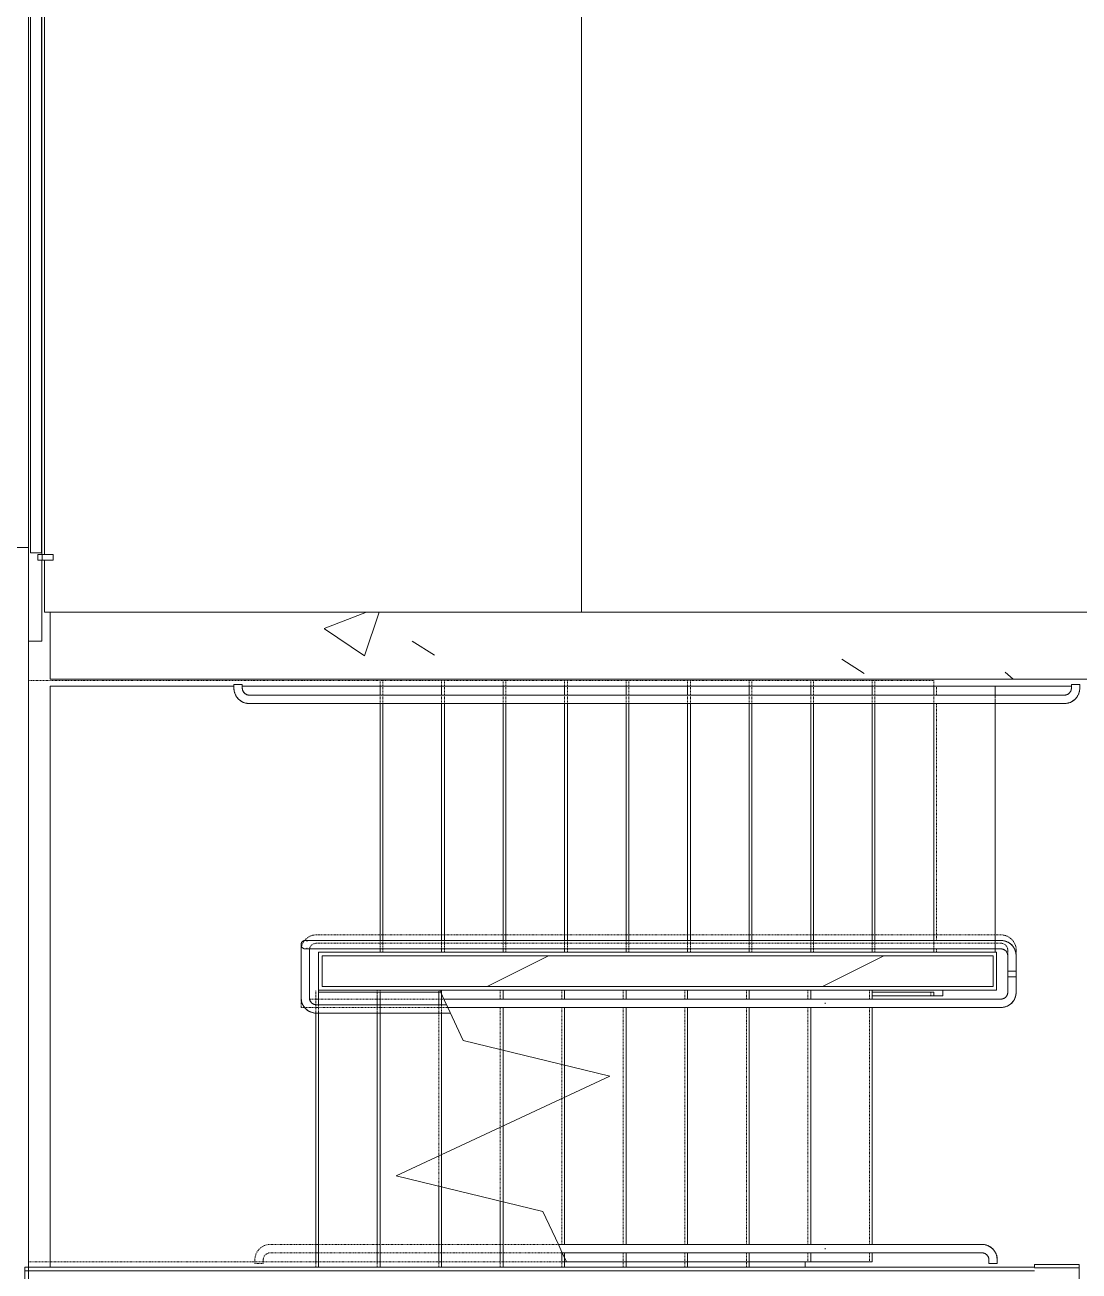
# Model space of a CAD drawing. Header units: inches. Extents: x -1551 to 2054, y 9767 to 12269.
# Drawn here: x 141 to 329.5, y 11438.4 to 11661.2 of the extents above; entities that cross this region are included whole.
import ezdxf

# ---------------------------------------------------------------- set-up
doc = ezdxf.new("R2010")
doc.units = ezdxf.units.IN
doc.header["$MEASUREMENT"] = 0
doc.linetypes.add('Overhead 1_16_', pattern=[0.101562, 0.0625, -0.039062])
for name, color, linetype, lineweight in [('0-1', 7, 'Continuous', 5), ('0-2', 7, 'Continuous', 9), ('A-DOOR-1', 7, 'Continuous', 9), ('A-FLOR-1', 7, 'Continuous', 9), ('A-FLOR-HRAL-1', 7, 'Continuous', 9), ('A-FLOR-HRAL-2', 7, 'Overhead 1_16_', 9), ('A-WALL-1', 7, 'Continuous', 9), ('A-WALL-PATT-1', 8, 'Continuous', 9), ('A-WALL-PATT-2', 253, 'Continuous', 9), ('I-WALL-2', 7, 'Continuous', 9), ('S-FNDN-1', 7, 'Continuous', 9), ('S-STRS-1', 7, 'Continuous', 9), ('S-STRS-3', 7, 'Overhead 1_16_', 9), ('S-STRS-MBND-1', 7, 'Overhead 1_16_', 9), ('S-STRS-MBND-2', 7, 'Continuous', 9)]:
    doc.layers.add(name, color=color, linetype=linetype, lineweight=lineweight)

# ---------------------------------------------------------------- blocks, each defined once
blk = doc.blocks.new('GLASS GARAGE DOOR - RAMP GARAGE DOOR-2787280-KEY PLAN - 1ST FLOOR')
at = {"layer": 'A-DOOR-1'}
for p, q in [((-32.28, -8.95), (-32.28, -8.22)), ((-32.28, -8.22), (-31.28, -8.22)), ((-31.28, -8.22), (-31.28, -8.95)), ((-31, -6.87), (163, -6.87)), ((-31, -6.87), (-31, -8.87)), ((163, -8.87), (-31, -8.87)), ((163, -6.87), (163, -8.87)), ((163.28, -8.95), (163.28, -8.22)), ((163.28, -8.22), (164.28, -8.22)), ((164.28, -8.22), (164.28, -8.95)), ((-31.28, -8.95), (-32.28, -8.95)), ((-32.28, -8.95), (-32.28, -10.95)), ((-32.28, -10.95), (-31.28, -10.95)), ((-31.28, -10.95), (-31.28, -8.95)), ((164.28, -8.95), (163.28, -8.95)), ((163.28, -8.95), (163.28, -10.95)), ((163.28, -10.95), (164.28, -10.95)), ((164.28, -10.95), (164.28, -8.95))]:
    blk.add_line(p, q, dxfattribs=at)
blk = doc.blocks.new('CTR - 1st Phase - Shell_rvt-1-KEY PLAN - 1ST FLOOR')
at = {"layer": 'A-FLOR-1'}
blk.add_line((-3823.2, 11567.79), (-3823.2, 11759.79), dxfattribs=at)
at = {"layer": 'A-WALL-1'}
for p, q in [((-3823.2, 11567.79), (-3832.07, 11567.79)), ((-3823.2, 11553.21), (-3823.2, 11567.79)), ((-3823.2, 11428.76), (-3823.2, 11553.21))]:
    blk.add_line(p, q, dxfattribs=at)
at = {"layer": '0-2', "rotation": 89.99999999999885}
blk.add_blockref('GLASS GARAGE DOOR - RAMP GARAGE DOOR-2787280-KEY PLAN - 1ST FLOOR', (-3829.72, 11597.79), dxfattribs=at)
blk = doc.blocks.new('Top Rail Type - Top Rail_Internal_-2687274-KEY PLAN - 1ST FLOOR')
at = {"layer": 'A-FLOR-HRAL-1'}
for p, q in [((-3662.2, 11443.13), (-3682.16, 11443.13)), ((-3682.16, 11441.63), (-3662.2, 11441.63)), ((-3680.74, 11442.3), (-3680.74, 11442.46)), ((-3652.7, 11443.13), (-3660.76, 11443.13)), ((-3660.76, 11441.63), (-3652.7, 11441.63)), ((-3651.45, 11440.38), (-3651.45, 11439.75)), ((-3650.7, 11439.75), (-3650.89, 11439.75)), ((-3649.95, 11439.75), (-3649.95, 11440.38))]:
    blk.add_line(p, q, dxfattribs=at)
at = {"layer": 'A-FLOR-HRAL-1', "flags": 128}
for points in [[(-3662.2, 11443.13), (-3662.11, 11443.13), (-3662.01, 11443.13), (-3661.91, 11443.13), (-3661.81, 11443.13), (-3661.71, 11443.13), (-3661.6, 11443.13), (-3661.5, 11443.13), (-3661.39, 11443.13), (-3661.28, 11443.13), (-3661.18, 11443.13), (-3661.07, 11443.13), (-3660.96, 11443.13), (-3660.85, 11443.13), (-3660.76, 11443.13)], [(-3660.76, 11441.63), (-3660.87, 11441.63), (-3660.98, 11441.63), (-3661.08, 11441.63), (-3661.19, 11441.63), (-3661.3, 11441.63), (-3661.41, 11441.63), (-3661.52, 11441.63), (-3661.62, 11441.63), (-3661.72, 11441.63), (-3661.83, 11441.63), (-3661.93, 11441.63), (-3662.03, 11441.63), (-3662.12, 11441.63), (-3662.2, 11441.63)], [(-3649.95, 11440.38), (-3649.95, 11440.49), (-3649.96, 11440.6), (-3649.97, 11440.71), (-3649.98, 11440.82), (-3650, 11440.92), (-3650.03, 11441.03), (-3650.06, 11441.14), (-3650.09, 11441.24), (-3650.13, 11441.35), (-3650.17, 11441.45), (-3650.21, 11441.55), (-3650.26, 11441.65), (-3650.31, 11441.74), (-3650.37, 11441.84), (-3650.43, 11441.93), (-3650.49, 11442.02), (-3650.56, 11442.11), (-3650.63, 11442.19), (-3650.71, 11442.27), (-3650.78, 11442.35), (-3650.86, 11442.42), (-3650.95, 11442.5), (-3651.03, 11442.56), (-3651.12, 11442.63), (-3651.21, 11442.69), (-3651.31, 11442.75), (-3651.4, 11442.8), (-3651.5, 11442.85), (-3651.6, 11442.9), (-3651.7, 11442.94), (-3651.81, 11442.98), (-3651.91, 11443.01), (-3652.02, 11443.04), (-3652.12, 11443.07), (-3652.23, 11443.09), (-3652.34, 11443.1), (-3652.45, 11443.12), (-3652.56, 11443.12), (-3652.67, 11443.13), (-3652.7, 11443.13)], [(-3652.7, 11441.63), (-3652.65, 11441.63), (-3652.6, 11441.62), (-3652.55, 11441.62), (-3652.5, 11441.61), (-3652.45, 11441.6), (-3652.4, 11441.59), (-3652.35, 11441.58), (-3652.31, 11441.56), (-3652.26, 11441.55), (-3652.21, 11441.53), (-3652.17, 11441.51), (-3652.12, 11441.49), (-3652.08, 11441.46), (-3652.03, 11441.44), (-3651.99, 11441.41), (-3651.95, 11441.38), (-3651.91, 11441.35), (-3651.87, 11441.32), (-3651.84, 11441.28), (-3651.8, 11441.25), (-3651.77, 11441.21), (-3651.74, 11441.17), (-3651.7, 11441.13), (-3651.67, 11441.09), (-3651.65, 11441.05), (-3651.62, 11441.01), (-3651.6, 11440.97), (-3651.57, 11440.92), (-3651.55, 11440.88), (-3651.53, 11440.83), (-3651.52, 11440.78), (-3651.5, 11440.74), (-3651.49, 11440.69), (-3651.48, 11440.64), (-3651.47, 11440.59), (-3651.46, 11440.54), (-3651.45, 11440.49), (-3651.45, 11440.44), (-3651.45, 11440.39), (-3651.45, 11440.38)]]:
    blk.add_lwpolyline(points, dxfattribs=at)
blk = doc.blocks.new('Top Rail Type - Top Rail_Internal_-V23-KEY PLAN - 1ST FLOOR')
at = {"layer": 'A-FLOR-HRAL-1'}
for p, q in [((-3728.44, 11443.13), (-3727.74, 11441.63)), ((-3661.81, 11443.13), (-3728.44, 11443.13)), ((-3661.81, 11441.63), (-3727.74, 11441.63)), ((-3660.76, 11443.13), (-3661.81, 11443.13)), ((-3660.76, 11441.63), (-3661.81, 11441.63)), ((-3652.7, 11443.13), (-3660.76, 11443.13)), ((-3652.7, 11441.63), (-3660.76, 11441.63)), ((-3651.45, 11439.75), (-3651.45, 11440.38)), ((-3651.45, 11439.75), (-3649.95, 11439.75)), ((-3649.95, 11439.75), (-3649.95, 11440.38))]:
    blk.add_line(p, q, dxfattribs=at)
for radius in [2.75, 1.25]:
    blk.add_arc((-3652.7, 11440.38), radius, 0, 90, dxfattribs=at)
at = {"layer": 'A-FLOR-HRAL-2'}
for p, q in [((-3771.89, 11443.13), (-3779.95, 11443.13)), ((-3771.89, 11441.63), (-3779.95, 11441.63)), ((-3770.84, 11443.13), (-3771.89, 11443.13)), ((-3770.84, 11441.63), (-3771.89, 11441.63)), ((-3728.44, 11443.13), (-3770.84, 11443.13)), ((-3727.74, 11441.63), (-3770.84, 11441.63)), ((-3782.7, 11440.38), (-3782.7, 11439.75)), ((-3781.2, 11439.75), (-3782.7, 11439.75)), ((-3781.2, 11440.38), (-3781.2, 11439.75))]:
    blk.add_line(p, q, dxfattribs=at)
for radius in [2.75, 1.25]:
    blk.add_arc((-3779.95, 11440.38), radius, 90, 180, dxfattribs=at)
blk = doc.blocks.new('Top Rail Type - Top Rail_Internal_-2687276-KEY PLAN - 1ST FLOOR')
at = {"layer": 'A-FLOR-HRAL-1'}
for p, q in [((-3648.07, 11492), (-3648.07, 11488.25)), ((-3647.52, 11492), (-3647.32, 11492)), ((-3646.57, 11488.25), (-3646.57, 11492)), ((-3662.2, 11487), (-3682.16, 11487)), ((-3680.74, 11486.17), (-3680.74, 11486.33)), ((-3649.32, 11487), (-3660.76, 11487)), ((-3682.16, 11485.5), (-3662.2, 11485.5)), ((-3660.76, 11485.5), (-3649.32, 11485.5))]:
    blk.add_line(p, q, dxfattribs=at)
at = {"layer": 'A-FLOR-HRAL-1', "flags": 128}
for points in [[(-3649.32, 11485.5), (-3649.21, 11485.5), (-3649.1, 11485.51), (-3648.99, 11485.52), (-3648.89, 11485.54), (-3648.78, 11485.56), (-3648.67, 11485.58), (-3648.56, 11485.61), (-3648.46, 11485.64), (-3648.35, 11485.68), (-3648.25, 11485.72), (-3648.15, 11485.76), (-3648.05, 11485.81), (-3647.96, 11485.87), (-3647.86, 11485.92), (-3647.77, 11485.98), (-3647.68, 11486.05), (-3647.59, 11486.11), (-3647.51, 11486.18), (-3647.43, 11486.26), (-3647.35, 11486.34), (-3647.28, 11486.42), (-3647.2, 11486.5), (-3647.14, 11486.59), (-3647.07, 11486.67), (-3647.01, 11486.77), (-3646.95, 11486.86), (-3646.9, 11486.96), (-3646.85, 11487.05), (-3646.8, 11487.15), (-3646.76, 11487.26), (-3646.72, 11487.36), (-3646.69, 11487.46), (-3646.66, 11487.57), (-3646.63, 11487.68), (-3646.61, 11487.78), (-3646.6, 11487.89), (-3646.59, 11488), (-3646.58, 11488.11), (-3646.57, 11488.22), (-3646.57, 11488.25)], [(-3648.07, 11488.25), (-3648.07, 11488.2), (-3648.08, 11488.15), (-3648.08, 11488.1), (-3648.09, 11488.05), (-3648.1, 11488), (-3648.11, 11487.95), (-3648.12, 11487.91), (-3648.14, 11487.86), (-3648.15, 11487.81), (-3648.17, 11487.77), (-3648.19, 11487.72), (-3648.21, 11487.67), (-3648.24, 11487.63), (-3648.26, 11487.59), (-3648.29, 11487.55), (-3648.32, 11487.51), (-3648.35, 11487.47), (-3648.38, 11487.43), (-3648.42, 11487.39), (-3648.45, 11487.36), (-3648.49, 11487.32), (-3648.53, 11487.29), (-3648.57, 11487.26), (-3648.61, 11487.23), (-3648.65, 11487.2), (-3648.69, 11487.17), (-3648.73, 11487.15), (-3648.78, 11487.13), (-3648.82, 11487.11), (-3648.87, 11487.09), (-3648.92, 11487.07), (-3648.97, 11487.05), (-3649.01, 11487.04), (-3649.06, 11487.03), (-3649.11, 11487.02), (-3649.16, 11487.01), (-3649.21, 11487.01), (-3649.26, 11487), (-3649.31, 11487), (-3649.32, 11487)], [(-3662.2, 11487), (-3662.11, 11487), (-3662.01, 11487), (-3661.91, 11487), (-3661.81, 11487), (-3661.71, 11487), (-3661.6, 11487), (-3661.5, 11487), (-3661.39, 11487), (-3661.28, 11487), (-3661.18, 11487), (-3661.07, 11487), (-3660.96, 11487), (-3660.85, 11487), (-3660.76, 11487)], [(-3660.76, 11485.5), (-3660.87, 11485.5), (-3660.98, 11485.5), (-3661.08, 11485.5), (-3661.19, 11485.5), (-3661.3, 11485.5), (-3661.41, 11485.5), (-3661.52, 11485.5), (-3661.62, 11485.5), (-3661.72, 11485.5), (-3661.83, 11485.5), (-3661.93, 11485.5), (-3662.03, 11485.5), (-3662.12, 11485.5), (-3662.2, 11485.5)]]:
    blk.add_lwpolyline(points, dxfattribs=at)
blk = doc.blocks.new('Top Rail Type - Top Rail_Internal_-V24-KEY PLAN - 1ST FLOOR')
at = {"layer": 'A-FLOR-HRAL-1'}
for p, q in [((-3646.57, 11492), (-3648.07, 11492)), ((-3648.07, 11492), (-3648.07, 11488.25)), ((-3646.57, 11492), (-3646.57, 11488.25)), ((-3748.9, 11487), (-3748.2, 11485.5)), ((-3661.81, 11487), (-3748.9, 11487)), ((-3660.76, 11487), (-3661.81, 11487)), ((-3649.32, 11487), (-3660.76, 11487)), ((-3661.81, 11485.5), (-3748.2, 11485.5)), ((-3660.76, 11485.5), (-3661.81, 11485.5)), ((-3649.32, 11485.5), (-3660.76, 11485.5))]:
    blk.add_line(p, q, dxfattribs=at)
for radius in [1.25, 2.75]:
    blk.add_arc((-3649.32, 11488.25), radius, 270, 0, dxfattribs=at)
at = {"layer": 'A-FLOR-HRAL-2'}
for p, q in [((-3771.7, 11498.5), (-3771.32, 11498.5)), ((-3771.7, 11497), (-3771.32, 11497)), ((-3771.32, 11498.5), (-3661.81, 11498.5)), ((-3771.32, 11497), (-3661.81, 11497)), ((-3661.81, 11498.5), (-3660.76, 11498.5)), ((-3661.81, 11497), (-3660.76, 11497)), ((-3660.76, 11498.5), (-3649.32, 11498.5)), ((-3660.76, 11497), (-3649.32, 11497)), ((-3774.45, 11485.5), (-3774.45, 11495.75)), ((-3772.95, 11487), (-3772.95, 11495.75)), ((-3648.07, 11495.75), (-3648.07, 11492)), ((-3646.57, 11495.75), (-3646.57, 11492)), ((-3646.57, 11492), (-3648.07, 11492)), ((-3771.89, 11487), (-3772.95, 11487)), ((-3770.84, 11487), (-3771.89, 11487)), ((-3748.9, 11487), (-3770.84, 11487)), ((-3771.89, 11485.5), (-3774.45, 11485.5)), ((-3770.84, 11485.5), (-3771.89, 11485.5)), ((-3748.2, 11485.5), (-3770.84, 11485.5))]:
    blk.add_line(p, q, dxfattribs=at)
for centre, radius, start, end in [((-3771.7, 11495.75), 2.75, 90, 180), ((-3771.7, 11495.75), 1.25, 90, 180), ((-3649.32, 11495.75), 2.75, 0, 90), ((-3649.32, 11495.75), 1.25, 0, 90)]:
    blk.add_arc(centre, radius, start, end, dxfattribs=at)
blk = doc.blocks.new('Top Rail Type - Top Rail_Internal_-2659697-KEY PLAN - 1ST FLOOR')
at = {"layer": 'A-FLOR-HRAL-1'}
for p, q in [((-3650.41, 11497.49), (-3773.11, 11497.49)), ((-3649.32, 11497.49), (-3649.75, 11497.49)), ((-3773.11, 11495.99), (-3650.41, 11495.99)), ((-3649.75, 11495.99), (-3649.32, 11495.99)), ((-3648.07, 11494.74), (-3648.07, 11490.99)), ((-3646.57, 11490.99), (-3646.57, 11494.74)), ((-3774.45, 11493.99), (-3774.45, 11487.24)), ((-3772.95, 11487.24), (-3772.95, 11493.99)), ((-3647.32, 11490.99), (-3647.52, 11490.99)), ((-3760.9, 11485.99), (-3771.7, 11485.99)), ((-3748.43, 11485.99), (-3760.23, 11485.99)), ((-3771.7, 11484.49), (-3760.9, 11484.49)), ((-3760.23, 11484.49), (-3747.73, 11484.49))]:
    blk.add_line(p, q, dxfattribs=at)
at = {"layer": 'A-FLOR-HRAL-1', "flags": 128}
for points in [[(-3774.45, 11496.74), (-3774.45, 11496.77), (-3774.45, 11496.8), (-3774.44, 11496.83), (-3774.44, 11496.86), (-3774.43, 11496.89), (-3774.43, 11496.92), (-3774.42, 11496.95), (-3774.41, 11496.98), (-3774.4, 11497), (-3774.39, 11497.03), (-3774.38, 11497.06), (-3774.36, 11497.09), (-3774.35, 11497.11), (-3774.33, 11497.14), (-3774.32, 11497.16), (-3774.3, 11497.19), (-3774.28, 11497.21), (-3774.26, 11497.23), (-3774.24, 11497.26), (-3774.22, 11497.28), (-3774.2, 11497.3), (-3774.18, 11497.32), (-3774.15, 11497.34), (-3774.13, 11497.35), (-3774.1, 11497.37), (-3774.08, 11497.39), (-3774.05, 11497.4), (-3774.03, 11497.41), (-3774, 11497.43), (-3773.97, 11497.44), (-3773.94, 11497.45), (-3773.91, 11497.46), (-3773.88, 11497.47), (-3773.86, 11497.47), (-3773.83, 11497.48), (-3773.8, 11497.48), (-3773.77, 11497.49), (-3773.74, 11497.49), (-3773.71, 11497.49), (-3773.68, 11497.49), (-3773.65, 11497.49), (-3773.62, 11497.48), (-3773.59, 11497.48), (-3773.56, 11497.48), (-3773.53, 11497.47), (-3773.5, 11497.46), (-3773.47, 11497.45), (-3773.44, 11497.44), (-3773.41, 11497.43), (-3773.39, 11497.42), (-3773.36, 11497.41), (-3773.33, 11497.39)], [(-3773.11, 11497.49), (-3773.16, 11497.49), (-3773.2, 11497.49), (-3773.24, 11497.49), (-3773.27, 11497.49), (-3773.31, 11497.49), (-3773.35, 11497.49), (-3773.38, 11497.49), (-3773.41, 11497.49), (-3773.44, 11497.49), (-3773.47, 11497.49), (-3773.5, 11497.49), (-3773.53, 11497.49), (-3773.55, 11497.49), (-3773.57, 11497.49), (-3773.6, 11497.49), (-3773.61, 11497.49), (-3773.63, 11497.49), (-3773.65, 11497.49), (-3773.66, 11497.49), (-3773.67, 11497.49), (-3773.68, 11497.49), (-3773.69, 11497.49), (-3773.69, 11497.49), (-3773.7, 11497.49), (-3773.7, 11497.49)], [(-3649.75, 11497.49), (-3649.8, 11497.49), (-3649.85, 11497.49), (-3649.9, 11497.49), (-3649.95, 11497.49), (-3650, 11497.49), (-3650.04, 11497.49), (-3650.09, 11497.49), (-3650.14, 11497.49), (-3650.19, 11497.49), (-3650.23, 11497.49), (-3650.28, 11497.49), (-3650.32, 11497.49), (-3650.37, 11497.49), (-3650.41, 11497.49), (-3650.41, 11497.49)], [(-3646.57, 11494.74), (-3646.58, 11494.85), (-3646.58, 11494.96), (-3646.59, 11495.07), (-3646.61, 11495.18), (-3646.63, 11495.29), (-3646.65, 11495.39), (-3646.68, 11495.5), (-3646.71, 11495.6), (-3646.75, 11495.71), (-3646.79, 11495.81), (-3646.84, 11495.91), (-3646.88, 11496.01), (-3646.94, 11496.11), (-3646.99, 11496.2), (-3647.05, 11496.29), (-3647.12, 11496.38), (-3647.19, 11496.47), (-3647.26, 11496.55), (-3647.33, 11496.63), (-3647.41, 11496.71), (-3647.49, 11496.79), (-3647.57, 11496.86), (-3647.66, 11496.93), (-3647.75, 11496.99), (-3647.84, 11497.05), (-3647.93, 11497.11), (-3648.03, 11497.16), (-3648.13, 11497.21), (-3648.23, 11497.26), (-3648.33, 11497.3), (-3648.43, 11497.34), (-3648.54, 11497.37), (-3648.64, 11497.4), (-3648.75, 11497.43), (-3648.86, 11497.45), (-3648.97, 11497.47), (-3649.07, 11497.48), (-3649.18, 11497.49), (-3649.29, 11497.49), (-3649.32, 11497.49)], [(-3774.45, 11493.99), (-3774.45, 11494.1), (-3774.45, 11494.21), (-3774.45, 11494.32), (-3774.45, 11494.43), (-3774.45, 11494.54), (-3774.45, 11494.64), (-3774.45, 11494.75), (-3774.45, 11494.85), (-3774.45, 11494.96), (-3774.45, 11495.06), (-3774.45, 11495.16), (-3774.45, 11495.26), (-3774.45, 11495.36), (-3774.45, 11495.45), (-3774.45, 11495.54), (-3774.45, 11495.63), (-3774.45, 11495.72), (-3774.45, 11495.8), (-3774.45, 11495.88), (-3774.45, 11495.96), (-3774.45, 11496.04), (-3774.45, 11496.11), (-3774.45, 11496.18), (-3774.45, 11496.24), (-3774.45, 11496.3), (-3774.45, 11496.36), (-3774.45, 11496.41), (-3774.45, 11496.46), (-3774.45, 11496.51), (-3774.45, 11496.55), (-3774.45, 11496.59), (-3774.45, 11496.62), (-3774.45, 11496.65), (-3774.45, 11496.68), (-3774.45, 11496.7), (-3774.45, 11496.72), (-3774.45, 11496.73), (-3774.45, 11496.74), (-3774.45, 11496.74)], [(-3773.7, 11495.99), (-3773.7, 11495.99), (-3773.69, 11495.99), (-3773.69, 11495.99), (-3773.68, 11495.99), (-3773.67, 11495.99), (-3773.66, 11495.99), (-3773.65, 11495.99), (-3773.64, 11495.99), (-3773.62, 11495.99), (-3773.6, 11495.99), (-3773.58, 11495.99), (-3773.56, 11495.99), (-3773.53, 11495.99), (-3773.51, 11495.99), (-3773.48, 11495.99), (-3773.45, 11495.99), (-3773.42, 11495.99), (-3773.39, 11495.99), (-3773.35, 11495.99), (-3773.32, 11495.99), (-3773.28, 11495.99), (-3773.25, 11495.99), (-3773.21, 11495.99), (-3773.17, 11495.99), (-3773.12, 11495.99), (-3773.11, 11495.99)], [(-3772.95, 11495.98), (-3772.95, 11495.91), (-3772.95, 11495.82), (-3772.95, 11495.74), (-3772.95, 11495.66), (-3772.95, 11495.57), (-3772.95, 11495.48), (-3772.95, 11495.38), (-3772.95, 11495.29), (-3772.95, 11495.19), (-3772.95, 11495.09), (-3772.95, 11494.99), (-3772.95, 11494.88), (-3772.95, 11494.78), (-3772.95, 11494.67), (-3772.95, 11494.56), (-3772.95, 11494.46), (-3772.95, 11494.35), (-3772.95, 11494.24), (-3772.95, 11494.13), (-3772.95, 11494.02), (-3772.95, 11493.99)], [(-3650.41, 11495.99), (-3650.37, 11495.99), (-3650.33, 11495.99), (-3650.28, 11495.99), (-3650.24, 11495.99), (-3650.19, 11495.99), (-3650.14, 11495.99), (-3650.09, 11495.99), (-3650.05, 11495.99), (-3650, 11495.99), (-3649.95, 11495.99), (-3649.9, 11495.99), (-3649.85, 11495.99), (-3649.8, 11495.99), (-3649.75, 11495.99), (-3649.75, 11495.99)], [(-3649.32, 11495.99), (-3649.27, 11495.99), (-3649.22, 11495.99), (-3649.17, 11495.98), (-3649.12, 11495.97), (-3649.08, 11495.96), (-3649.03, 11495.95), (-3648.98, 11495.94), (-3648.93, 11495.93), (-3648.88, 11495.91), (-3648.84, 11495.89), (-3648.79, 11495.87), (-3648.75, 11495.85), (-3648.7, 11495.82), (-3648.66, 11495.8), (-3648.62, 11495.77), (-3648.58, 11495.74), (-3648.54, 11495.71), (-3648.5, 11495.68), (-3648.46, 11495.65), (-3648.43, 11495.61), (-3648.39, 11495.57), (-3648.36, 11495.54), (-3648.33, 11495.5), (-3648.3, 11495.46), (-3648.27, 11495.41), (-3648.25, 11495.37), (-3648.22, 11495.33), (-3648.2, 11495.28), (-3648.18, 11495.24), (-3648.16, 11495.19), (-3648.14, 11495.15), (-3648.13, 11495.1), (-3648.11, 11495.05), (-3648.1, 11495), (-3648.09, 11494.95), (-3648.08, 11494.9), (-3648.08, 11494.85), (-3648.08, 11494.8), (-3648.07, 11494.75), (-3648.07, 11494.74)], [(-3774.45, 11487.24), (-3774.45, 11487.13), (-3774.44, 11487.02), (-3774.43, 11486.91), (-3774.41, 11486.8), (-3774.39, 11486.69), (-3774.37, 11486.59), (-3774.34, 11486.48), (-3774.31, 11486.37), (-3774.27, 11486.27), (-3774.23, 11486.17), (-3774.19, 11486.07), (-3774.14, 11485.97), (-3774.09, 11485.87), (-3774.03, 11485.78), (-3773.97, 11485.69), (-3773.9, 11485.6), (-3773.84, 11485.51), (-3773.77, 11485.43), (-3773.69, 11485.34), (-3773.61, 11485.27), (-3773.53, 11485.19), (-3773.45, 11485.12), (-3773.36, 11485.05), (-3773.28, 11484.99), (-3773.18, 11484.93), (-3773.09, 11484.87), (-3772.99, 11484.81), (-3772.9, 11484.76), (-3772.8, 11484.72), (-3772.7, 11484.68), (-3772.59, 11484.64), (-3772.49, 11484.6), (-3772.38, 11484.58), (-3772.27, 11484.55), (-3772.17, 11484.53), (-3772.06, 11484.51), (-3771.95, 11484.5), (-3771.84, 11484.49), (-3771.73, 11484.49), (-3771.7, 11484.49)], [(-3771.7, 11485.99), (-3771.75, 11485.99), (-3771.8, 11485.99), (-3771.85, 11486), (-3771.9, 11486.01), (-3771.95, 11486.01), (-3772, 11486.03), (-3772.04, 11486.04), (-3772.09, 11486.05), (-3772.14, 11486.07), (-3772.19, 11486.09), (-3772.23, 11486.11), (-3772.28, 11486.13), (-3772.32, 11486.15), (-3772.36, 11486.18), (-3772.4, 11486.21), (-3772.45, 11486.24), (-3772.48, 11486.27), (-3772.52, 11486.3), (-3772.56, 11486.33), (-3772.6, 11486.37), (-3772.63, 11486.41), (-3772.66, 11486.44), (-3772.69, 11486.48), (-3772.72, 11486.52), (-3772.75, 11486.56), (-3772.78, 11486.61), (-3772.8, 11486.65), (-3772.82, 11486.69), (-3772.84, 11486.74), (-3772.86, 11486.79), (-3772.88, 11486.83), (-3772.9, 11486.88), (-3772.91, 11486.93), (-3772.92, 11486.98), (-3772.93, 11487.03), (-3772.94, 11487.08), (-3772.94, 11487.13), (-3772.95, 11487.18), (-3772.95, 11487.23), (-3772.95, 11487.24)], [(-3760.23, 11485.99), (-3760.28, 11485.99), (-3760.32, 11485.99), (-3760.37, 11485.99), (-3760.41, 11485.99), (-3760.46, 11485.99), (-3760.51, 11485.99), (-3760.55, 11485.99), (-3760.6, 11485.99), (-3760.65, 11485.99), (-3760.7, 11485.99), (-3760.75, 11485.99), (-3760.8, 11485.99), (-3760.85, 11485.99), (-3760.9, 11485.99), (-3760.9, 11485.99)], [(-3760.9, 11484.49), (-3760.85, 11484.49), (-3760.8, 11484.49), (-3760.75, 11484.49), (-3760.7, 11484.49), (-3760.65, 11484.49), (-3760.6, 11484.49), (-3760.55, 11484.49), (-3760.51, 11484.49), (-3760.46, 11484.49), (-3760.41, 11484.49), (-3760.37, 11484.49), (-3760.32, 11484.49), (-3760.28, 11484.49), (-3760.24, 11484.49), (-3760.23, 11484.49)]]:
    blk.add_lwpolyline(points, dxfattribs=at)
at = {"layer": 'A-FLOR-HRAL-1'}
for start, end in [(60, 180), (90, 270), (160, 180), (60, 140), (70, 90), (180, 200), (180, 300), (220, 300), (270, 290)]:
    blk.add_arc((-3773.7, 11496.74), 0.75, start, end, dxfattribs=at)
blk = doc.blocks.new('Top Rail Type - Top Rail_Internal_-V27-KEY PLAN - 1ST FLOOR')
at = {"layer": 'A-FLOR-HRAL-1'}
for p, q in [((-3773.7, 11497.49), (-3772.76, 11497.49)), ((-3772.76, 11497.49), (-3650.81, 11497.49)), ((-3650.81, 11497.49), (-3649.75, 11497.49)), ((-3649.75, 11497.49), (-3649.32, 11497.49)), ((-3774.45, 11494.74), (-3774.45, 11496.74)), ((-3774.45, 11487.24), (-3774.45, 11494.74)), ((-3772.95, 11494.74), (-3772.95, 11495.99)), ((-3772.95, 11487.24), (-3772.95, 11494.74)), ((-3772.76, 11495.99), (-3650.81, 11495.99)), ((-3650.81, 11495.99), (-3649.75, 11495.99)), ((-3649.75, 11495.99), (-3649.32, 11495.99)), ((-3648.07, 11494.74), (-3648.07, 11490.99)), ((-3646.57, 11494.74), (-3646.57, 11490.99)), ((-3646.57, 11490.99), (-3648.07, 11490.99)), ((-3760.9, 11485.99), (-3771.7, 11485.99)), ((-3759.84, 11485.99), (-3760.9, 11485.99)), ((-3748.43, 11485.99), (-3759.84, 11485.99)), ((-3760.9, 11484.49), (-3771.7, 11484.49)), ((-3759.84, 11484.49), (-3760.9, 11484.49)), ((-3747.73, 11484.49), (-3759.84, 11484.49))]:
    blk.add_line(p, q, dxfattribs=at)
for centre, radius, start, end in [((-3649.32, 11494.74), 2.75, 0, 90), ((-3649.32, 11494.74), 1.25, 0, 90), ((-3771.7, 11487.24), 2.75, 180, 270), ((-3771.7, 11487.24), 1.25, 180, 270)]:
    blk.add_arc(centre, radius, start, end, dxfattribs=at)
blk = doc.blocks.new('Top Rail Type - Top Rail_Internal_-2658777-KEY PLAN - 1ST FLOOR')
at = {"layer": 'A-FLOR-HRAL-1'}
for p, q in [((-3786.45, 11543.24), (-3786.45, 11542.61)), ((-3785.89, 11543.24), (-3785.7, 11543.24)), ((-3784.95, 11542.61), (-3784.95, 11543.24)), ((-3636.7, 11543.24), (-3636.7, 11542.61)), ((-3636.14, 11543.24), (-3635.95, 11543.24)), ((-3635.2, 11542.61), (-3635.2, 11543.24)), ((-3771.9, 11541.36), (-3783.7, 11541.36)), ((-3783.7, 11539.86), (-3771.9, 11539.86)), ((-3650.41, 11541.36), (-3770.44, 11541.36)), ((-3770.44, 11539.86), (-3650.41, 11539.86)), ((-3637.95, 11541.36), (-3649.75, 11541.36)), ((-3649.75, 11539.86), (-3637.95, 11539.86))]:
    blk.add_line(p, q, dxfattribs=at)
at = {"layer": 'A-FLOR-HRAL-1', "flags": 128}
for points in [[(-3786.45, 11542.61), (-3786.45, 11542.5), (-3786.44, 11542.39), (-3786.43, 11542.29), (-3786.41, 11542.18), (-3786.39, 11542.07), (-3786.37, 11541.96), (-3786.34, 11541.85), (-3786.31, 11541.75), (-3786.27, 11541.65), (-3786.23, 11541.54), (-3786.19, 11541.44), (-3786.14, 11541.34), (-3786.09, 11541.25), (-3786.03, 11541.15), (-3785.97, 11541.06), (-3785.9, 11540.97), (-3785.84, 11540.89), (-3785.77, 11540.8), (-3785.69, 11540.72), (-3785.61, 11540.64), (-3785.53, 11540.57), (-3785.45, 11540.49), (-3785.36, 11540.43), (-3785.28, 11540.36), (-3785.18, 11540.3), (-3785.09, 11540.24), (-3784.99, 11540.19), (-3784.9, 11540.14), (-3784.8, 11540.09), (-3784.7, 11540.05), (-3784.59, 11540.01), (-3784.49, 11539.98), (-3784.38, 11539.95), (-3784.27, 11539.93), (-3784.17, 11539.9), (-3784.06, 11539.89), (-3783.95, 11539.88), (-3783.84, 11539.87), (-3783.73, 11539.86), (-3783.7, 11539.86)], [(-3783.7, 11541.36), (-3783.75, 11541.37), (-3783.8, 11541.37), (-3783.85, 11541.37), (-3783.9, 11541.38), (-3783.95, 11541.39), (-3784, 11541.4), (-3784.04, 11541.41), (-3784.09, 11541.43), (-3784.14, 11541.44), (-3784.19, 11541.46), (-3784.23, 11541.48), (-3784.28, 11541.51), (-3784.32, 11541.53), (-3784.36, 11541.56), (-3784.4, 11541.58), (-3784.45, 11541.61), (-3784.48, 11541.64), (-3784.52, 11541.67), (-3784.56, 11541.71), (-3784.6, 11541.74), (-3784.63, 11541.78), (-3784.66, 11541.82), (-3784.69, 11541.86), (-3784.72, 11541.9), (-3784.75, 11541.94), (-3784.78, 11541.98), (-3784.8, 11542.03), (-3784.82, 11542.07), (-3784.84, 11542.12), (-3784.86, 11542.16), (-3784.88, 11542.21), (-3784.9, 11542.26), (-3784.91, 11542.3), (-3784.92, 11542.35), (-3784.93, 11542.4), (-3784.94, 11542.45), (-3784.94, 11542.5), (-3784.95, 11542.55), (-3784.95, 11542.6), (-3784.95, 11542.61)], [(-3637.95, 11539.86), (-3637.84, 11539.87), (-3637.73, 11539.87), (-3637.62, 11539.88), (-3637.51, 11539.9), (-3637.4, 11539.92), (-3637.3, 11539.94), (-3637.19, 11539.97), (-3637.08, 11540), (-3636.98, 11540.04), (-3636.88, 11540.08), (-3636.78, 11540.13), (-3636.68, 11540.18), (-3636.58, 11540.23), (-3636.49, 11540.28), (-3636.4, 11540.34), (-3636.31, 11540.41), (-3636.22, 11540.48), (-3636.14, 11540.55), (-3636.05, 11540.62), (-3635.98, 11540.7), (-3635.9, 11540.78), (-3635.83, 11540.86), (-3635.76, 11540.95), (-3635.7, 11541.04), (-3635.63, 11541.13), (-3635.58, 11541.22), (-3635.52, 11541.32), (-3635.47, 11541.42), (-3635.43, 11541.52), (-3635.39, 11541.62), (-3635.35, 11541.72), (-3635.31, 11541.83), (-3635.28, 11541.93), (-3635.26, 11542.04), (-3635.24, 11542.15), (-3635.22, 11542.26), (-3635.21, 11542.37), (-3635.2, 11542.47), (-3635.2, 11542.58), (-3635.2, 11542.61)], [(-3636.7, 11542.61), (-3636.7, 11542.56), (-3636.7, 11542.51), (-3636.71, 11542.46), (-3636.71, 11542.42), (-3636.72, 11542.37), (-3636.73, 11542.32), (-3636.75, 11542.27), (-3636.76, 11542.22), (-3636.78, 11542.17), (-3636.8, 11542.13), (-3636.82, 11542.08), (-3636.84, 11542.04), (-3636.86, 11541.99), (-3636.89, 11541.95), (-3636.92, 11541.91), (-3636.95, 11541.87), (-3636.98, 11541.83), (-3637.01, 11541.79), (-3637.04, 11541.75), (-3637.08, 11541.72), (-3637.11, 11541.68), (-3637.15, 11541.65), (-3637.19, 11541.62), (-3637.23, 11541.59), (-3637.27, 11541.56), (-3637.32, 11541.54), (-3637.36, 11541.51), (-3637.4, 11541.49), (-3637.45, 11541.47), (-3637.5, 11541.45), (-3637.54, 11541.43), (-3637.59, 11541.42), (-3637.64, 11541.4), (-3637.69, 11541.39), (-3637.74, 11541.38), (-3637.79, 11541.38), (-3637.84, 11541.37), (-3637.89, 11541.37), (-3637.94, 11541.36), (-3637.95, 11541.36)], [(-3771.9, 11541.36), (-3771.79, 11541.36), (-3771.68, 11541.36), (-3771.57, 11541.36), (-3771.46, 11541.36), (-3771.35, 11541.36), (-3771.25, 11541.36), (-3771.14, 11541.36), (-3771.03, 11541.36), (-3770.93, 11541.36), (-3770.83, 11541.36), (-3770.73, 11541.36), (-3770.63, 11541.36), (-3770.53, 11541.36), (-3770.44, 11541.36), (-3770.44, 11541.36)], [(-3770.44, 11539.86), (-3770.53, 11539.86), (-3770.63, 11539.86), (-3770.73, 11539.86), (-3770.83, 11539.86), (-3770.93, 11539.86), (-3771.03, 11539.86), (-3771.14, 11539.86), (-3771.24, 11539.86), (-3771.35, 11539.86), (-3771.46, 11539.86), (-3771.57, 11539.86), (-3771.68, 11539.86), (-3771.79, 11539.86), (-3771.9, 11539.86), (-3771.9, 11539.86)], [(-3649.75, 11541.36), (-3649.8, 11541.36), (-3649.85, 11541.36), (-3649.9, 11541.36), (-3649.95, 11541.36), (-3650, 11541.36), (-3650.04, 11541.36), (-3650.09, 11541.36), (-3650.14, 11541.36), (-3650.19, 11541.36), (-3650.23, 11541.36), (-3650.28, 11541.36), (-3650.32, 11541.36), (-3650.37, 11541.36), (-3650.41, 11541.36), (-3650.41, 11541.36)], [(-3650.41, 11539.86), (-3650.37, 11539.86), (-3650.33, 11539.86), (-3650.28, 11539.86), (-3650.24, 11539.86), (-3650.19, 11539.86), (-3650.14, 11539.86), (-3650.09, 11539.86), (-3650.05, 11539.86), (-3650, 11539.86), (-3649.95, 11539.86), (-3649.9, 11539.86), (-3649.85, 11539.86), (-3649.8, 11539.86), (-3649.75, 11539.86), (-3649.75, 11539.86)]]:
    blk.add_lwpolyline(points, dxfattribs=at)
blk = doc.blocks.new('Top Rail Type - Top Rail_Internal_-V28-KEY PLAN - 1ST FLOOR')
at = {"layer": 'A-FLOR-HRAL-1'}
for p, q in [((-3784.95, 11543.24), (-3786.45, 11543.24)), ((-3786.45, 11543.24), (-3786.45, 11542.61)), ((-3784.95, 11543.24), (-3784.95, 11542.61)), ((-3636.7, 11543.24), (-3635.2, 11543.24)), ((-3636.7, 11542.61), (-3636.7, 11543.24)), ((-3635.2, 11542.61), (-3635.2, 11543.24)), ((-3783.7, 11541.36), (-3771.9, 11541.36)), ((-3783.7, 11539.86), (-3771.9, 11539.86)), ((-3771.9, 11541.36), (-3770.84, 11541.36)), ((-3771.9, 11539.86), (-3770.84, 11539.86)), ((-3770.84, 11541.36), (-3650.81, 11541.36)), ((-3770.84, 11539.86), (-3650.81, 11539.86)), ((-3650.81, 11541.36), (-3649.75, 11541.36)), ((-3650.81, 11539.86), (-3649.75, 11539.86)), ((-3649.75, 11541.36), (-3637.95, 11541.36)), ((-3649.75, 11539.86), (-3637.95, 11539.86))]:
    blk.add_line(p, q, dxfattribs=at)
for centre, radius, start, end in [((-3783.7, 11542.61), 2.75, 180, 270), ((-3783.7, 11542.61), 1.25, 180, 270), ((-3637.95, 11542.61), 2.75, 270, 0), ((-3637.95, 11542.61), 1.25, 270, 0)]:
    blk.add_arc(centre, radius, start, end, dxfattribs=at)
blk = doc.blocks.new('CTR - 1st Phase -Stairs _ Elevators_rvt-1-KEY PLAN - 1ST FLOOR')
at = {"layer": 'A-WALL-PATT-2'}
h = blk.add_hatch(dxfattribs=at)
h.set_pattern_fill('FP_18', color=256, style=0, pattern_type=2)
h.set_pattern_definition([(216.87, (23.99, 59.976), (179.927986, 119.952721), [29.988, -269.892]), (206.565, (59.976, 41.983), (-59.97587, -59.97576), [67.055, -67.055]), (198.435, (59.976, 11.995), (-119.95241, -59.97618), [37.932, -151.729])])
h.paths.add_polyline_path([(-3658.33, 11489.25), (-3653.07, 11489.25), (-3653.07, 11494.75), (-3770.7, 11494.75), (-3770.7, 11489.25), (-3658.87, 11489.25)], flags=0)
at = {"layer": 'A-FLOR-1'}
for p, q in [((-3636.7, 11542.99), (-3650.32, 11542.99)), ((-3650.32, 11542.99), (-3650.32, 11540.89)), ((-3650.32, 11540.77), (-3650.32, 11540.54)), ((-3650.32, 11540.5), (-3650.32, 11497.01)), ((-3650.32, 11496.89), (-3650.32, 11496.66)), ((-3650.32, 11496.62), (-3650.32, 11495.38)), ((-3659.7, 11488.63), (-3659.7, 11487.61)), ((-3659.7, 11487.61), (-3672.32, 11487.61)), ((-3684.32, 11440), (-3684.32, 11439.06))]:
    blk.add_line(p, q, dxfattribs=at)
at = {"layer": 'A-WALL-1'}
for p, q in [((-3770.7, 11494.75), (-3770.7, 11489.25)), ((-3653.07, 11494.75), (-3770.7, 11494.75)), ((-3650.7, 11494.75), (-3653.07, 11494.75)), ((-3650.7, 11489.25), (-3650.7, 11494.75)), ((-3653.07, 11489.25), (-3770.7, 11489.25)), ((-3650.7, 11489.25), (-3653.07, 11489.25)), ((-3643.32, 11438.44), (-3823.82, 11438.44)), ((-3635.32, 11438.94), (-3643.32, 11438.94))]:
    blk.add_line(p, q, dxfattribs=at)
at = {"layer": 'I-WALL-2'}
for p, q in [((-3653.07, 11495.38), (-3771.32, 11495.38)), ((-3771.32, 11495.38), (-3771.32, 11494.75)), ((-3771.32, 11494.75), (-3771.32, 11489.25)), ((-3650.07, 11495.38), (-3653.07, 11495.38)), ((-3650.07, 11494.75), (-3650.07, 11495.38)), ((-3650.07, 11489.25), (-3650.07, 11494.75)), ((-3771.32, 11489.25), (-3771.32, 11488.63)), ((-3771.32, 11488.63), (-3749.66, 11488.63)), ((-3749.32, 11488.63), (-3653.07, 11488.63)), ((-3653.07, 11488.63), (-3650.07, 11488.63)), ((-3650.07, 11488.63), (-3650.07, 11489.25)), ((-3643.32, 11439.06), (-3823.82, 11439.06)), ((-3823.82, 11439.06), (-3823.82, 11430.56)), ((-3635.32, 11439.56), (-3643.32, 11439.56)), ((-3643.32, 11439.56), (-3643.32, 11439.06)), ((-3635.32, 11436.81), (-3635.32, 11439.56))]:
    blk.add_line(p, q, dxfattribs=at)
at = {"layer": 'S-STRS-1'}
for p, q in [((-3819.32, 11542.99), (-3819.32, 11439.06)), ((-3786.45, 11542.99), (-3819.32, 11542.99)), ((-3760.32, 11542.99), (-3784.95, 11542.99)), ((-3760.32, 11542.99), (-3760.32, 11541.36)), ((-3760.32, 11542.99), (-3749.32, 11542.99)), ((-3749.32, 11542.99), (-3738.32, 11542.99)), ((-3749.32, 11542.99), (-3749.32, 11541.36)), ((-3738.32, 11542.99), (-3727.32, 11542.99)), ((-3738.32, 11542.99), (-3738.32, 11541.36)), ((-3727.32, 11542.99), (-3716.32, 11542.99)), ((-3727.32, 11542.99), (-3727.32, 11541.36)), ((-3716.32, 11542.99), (-3705.32, 11542.99)), ((-3716.32, 11542.99), (-3716.32, 11541.36)), ((-3705.32, 11542.99), (-3694.32, 11542.99)), ((-3705.32, 11542.99), (-3705.32, 11541.36)), ((-3694.32, 11542.99), (-3683.32, 11542.99)), ((-3694.32, 11542.99), (-3694.32, 11541.36)), ((-3683.32, 11542.99), (-3672.32, 11542.99)), ((-3683.32, 11542.99), (-3683.32, 11541.36)), ((-3672.32, 11542.99), (-3661.32, 11542.99)), ((-3672.32, 11542.99), (-3672.32, 11541.36)), ((-3661.32, 11542.99), (-3650.32, 11542.99)), ((-3661.32, 11542.99), (-3661.32, 11541.36)), ((-3650.32, 11542.99), (-3650.32, 11540.89)), ((-3760.32, 11539.86), (-3760.32, 11497.49)), ((-3749.32, 11539.86), (-3749.32, 11497.49)), ((-3738.32, 11539.86), (-3738.32, 11497.49)), ((-3727.32, 11539.86), (-3727.32, 11497.49)), ((-3716.32, 11539.86), (-3716.32, 11497.49)), ((-3705.32, 11539.86), (-3705.32, 11497.49)), ((-3694.32, 11539.86), (-3694.32, 11497.49)), ((-3683.32, 11539.86), (-3683.32, 11497.49)), ((-3672.32, 11539.86), (-3672.32, 11497.49)), ((-3661.32, 11539.86), (-3661.32, 11497.49)), ((-3650.32, 11540.77), (-3650.32, 11540.54)), ((-3650.32, 11540.5), (-3650.32, 11497.01)), ((-3760.32, 11495.99), (-3760.32, 11495.38)), ((-3749.32, 11495.99), (-3749.32, 11495.38)), ((-3738.32, 11495.99), (-3738.32, 11495.38)), ((-3727.32, 11495.99), (-3727.32, 11495.38)), ((-3716.32, 11495.99), (-3716.32, 11495.38)), ((-3705.32, 11495.99), (-3705.32, 11495.38)), ((-3694.32, 11495.99), (-3694.32, 11495.38)), ((-3683.32, 11495.99), (-3683.32, 11495.38)), ((-3672.32, 11495.99), (-3672.32, 11495.38)), ((-3661.32, 11495.99), (-3661.32, 11495.38)), ((-3650.32, 11496.89), (-3650.32, 11496.66)), ((-3650.32, 11496.62), (-3650.32, 11495.38)), ((-3771.32, 11488.24), (-3771.32, 11488.63)), ((-3771.32, 11485.99), (-3771.32, 11488.24)), ((-3760.32, 11488.24), (-3771.32, 11488.24)), ((-3749.48, 11488.24), (-3760.32, 11488.24)), ((-3760.32, 11485.36), (-3760.32, 11488.24)), ((-3749.32, 11488.63), (-3749.66, 11488.63)), ((-3749.32, 11487.9), (-3749.32, 11488.63)), ((-3738.32, 11487), (-3738.32, 11488.63)), ((-3727.32, 11487), (-3727.32, 11488.63)), ((-3716.32, 11487), (-3716.32, 11488.63)), ((-3705.32, 11487), (-3705.32, 11488.63)), ((-3694.32, 11487), (-3694.32, 11488.63)), ((-3683.32, 11487), (-3683.32, 11488.63)), ((-3672.32, 11487), (-3672.32, 11488.63)), ((-3661.32, 11488.24), (-3672.32, 11488.24)), ((-3661.32, 11487.61), (-3661.32, 11488.24)), ((-3749.32, 11485.99), (-3749.32, 11487.9)), ((-3771.32, 11439.06), (-3771.32, 11484.49)), ((-3760.32, 11485.09), (-3760.32, 11485.32)), ((-3760.32, 11439.06), (-3760.32, 11484.97)), ((-3749.32, 11459.19), (-3749.32, 11484.49)), ((-3738.32, 11477.88), (-3738.32, 11485.5)), ((-3727.32, 11475.2), (-3727.32, 11485.5)), ((-3716.32, 11443.13), (-3716.32, 11485.5)), ((-3705.32, 11443.13), (-3705.32, 11485.5)), ((-3694.32, 11443.13), (-3694.32, 11485.5)), ((-3683.32, 11443.13), (-3683.32, 11485.5)), ((-3672.32, 11443.13), (-3672.32, 11485.5)), ((-3738.32, 11464.31), (-3738.32, 11477.88)), ((-3727.32, 11469.44), (-3727.32, 11475.2)), ((-3727.32, 11443.13), (-3727.32, 11469.44)), ((-3738.32, 11450.75), (-3738.32, 11464.31)), ((-3749.32, 11453.43), (-3749.32, 11459.19)), ((-3749.32, 11439.06), (-3749.32, 11453.43)), ((-3738.32, 11439.06), (-3738.32, 11450.75)), ((-3727.32, 11440.72), (-3727.32, 11441.63)), ((-3716.32, 11440), (-3716.32, 11441.63)), ((-3705.32, 11440), (-3705.32, 11441.63)), ((-3694.32, 11440), (-3694.32, 11441.63)), ((-3683.32, 11440), (-3683.32, 11441.63)), ((-3672.32, 11440), (-3672.32, 11441.63)), ((-3727.32, 11439.06), (-3727.32, 11440.72)), ((-3716.32, 11440), (-3726.99, 11440)), ((-3716.32, 11439.06), (-3716.32, 11440)), ((-3705.32, 11440), (-3716.32, 11440)), ((-3705.32, 11439.06), (-3705.32, 11440)), ((-3694.32, 11440), (-3705.32, 11440)), ((-3694.32, 11439.06), (-3694.32, 11440)), ((-3683.32, 11440), (-3694.32, 11440)), ((-3672.32, 11440), (-3683.32, 11440))]:
    blk.add_line(p, q, dxfattribs=at)
at = {"layer": 'S-STRS-3'}
for p, q in [((-3759.82, 11542.99), (-3759.82, 11541.36)), ((-3748.82, 11542.99), (-3748.82, 11541.36)), ((-3737.82, 11542.99), (-3737.82, 11541.36)), ((-3726.82, 11542.99), (-3726.82, 11541.36)), ((-3715.82, 11542.99), (-3715.82, 11541.36)), ((-3704.82, 11542.99), (-3704.82, 11541.36)), ((-3693.82, 11542.99), (-3693.82, 11541.36)), ((-3682.82, 11542.99), (-3682.82, 11541.36)), ((-3671.82, 11542.99), (-3671.82, 11541.36)), ((-3660.82, 11542.99), (-3660.82, 11541.36)), ((-3759.82, 11539.86), (-3759.82, 11497.49)), ((-3748.82, 11539.86), (-3748.82, 11497.49)), ((-3737.82, 11539.86), (-3737.82, 11497.49)), ((-3726.82, 11539.86), (-3726.82, 11497.49)), ((-3715.82, 11539.86), (-3715.82, 11497.49)), ((-3704.82, 11539.86), (-3704.82, 11497.49)), ((-3693.82, 11539.86), (-3693.82, 11497.49)), ((-3682.82, 11539.86), (-3682.82, 11497.49)), ((-3671.82, 11539.86), (-3671.82, 11497.49)), ((-3660.82, 11539.86), (-3660.82, 11497.49)), ((-3759.82, 11495.99), (-3759.82, 11495.38)), ((-3748.82, 11495.99), (-3748.82, 11495.38)), ((-3737.82, 11495.99), (-3737.82, 11495.38)), ((-3726.82, 11495.99), (-3726.82, 11495.38)), ((-3715.82, 11495.99), (-3715.82, 11495.38)), ((-3704.82, 11495.99), (-3704.82, 11495.38)), ((-3693.82, 11495.99), (-3693.82, 11495.38)), ((-3682.82, 11495.99), (-3682.82, 11495.38)), ((-3671.82, 11495.99), (-3671.82, 11495.38)), ((-3660.82, 11495.99), (-3660.82, 11495.38)), ((-3771.82, 11486.02), (-3771.82, 11488.24)), ((-3760.82, 11485.03), (-3760.82, 11488.24)), ((-3749.82, 11485.99), (-3749.82, 11488.24)), ((-3738.82, 11487), (-3738.82, 11488.63)), ((-3727.82, 11487), (-3727.82, 11488.63)), ((-3716.82, 11487), (-3716.82, 11488.63)), ((-3705.82, 11487), (-3705.82, 11488.63)), ((-3694.82, 11487), (-3694.82, 11488.63)), ((-3683.82, 11487), (-3683.82, 11488.63)), ((-3672.82, 11487), (-3672.82, 11488.63)), ((-3661.82, 11487.61), (-3661.82, 11488.24)), ((-3771.82, 11439.06), (-3771.82, 11484.51)), ((-3760.82, 11439.06), (-3760.82, 11484.88)), ((-3749.82, 11458.95), (-3749.82, 11484.49)), ((-3738.82, 11478), (-3738.82, 11485.5)), ((-3727.82, 11475.32), (-3727.82, 11485.5)), ((-3716.82, 11443.13), (-3716.82, 11485.5)), ((-3705.82, 11443.13), (-3705.82, 11485.5)), ((-3694.82, 11443.13), (-3694.82, 11485.5)), ((-3683.82, 11443.13), (-3683.82, 11485.5)), ((-3672.82, 11443.13), (-3672.82, 11485.5)), ((-3738.82, 11464.08), (-3738.82, 11478)), ((-3727.82, 11469.21), (-3727.82, 11475.32)), ((-3727.82, 11443.13), (-3727.82, 11469.21)), ((-3738.82, 11450.88), (-3738.82, 11464.08)), ((-3749.82, 11453.55), (-3749.82, 11458.95)), ((-3749.82, 11439.06), (-3749.82, 11453.55)), ((-3738.82, 11439.06), (-3738.82, 11450.88)), ((-3727.82, 11439.06), (-3727.82, 11441.8)), ((-3716.82, 11440), (-3716.82, 11441.63)), ((-3705.82, 11440), (-3705.82, 11441.63)), ((-3694.82, 11440), (-3694.82, 11441.63)), ((-3683.82, 11440), (-3683.82, 11441.63)), ((-3672.82, 11440), (-3672.82, 11441.63)), ((-3716.82, 11439.06), (-3716.82, 11440.03)), ((-3705.82, 11439.06), (-3705.82, 11440)), ((-3694.82, 11439.06), (-3694.82, 11440))]:
    blk.add_line(p, q, dxfattribs=at)
at = {"layer": 'S-STRS-MBND-1'}
for p, q in [((-3823.2, 11544), (-3823.2, 11440)), ((-3760.32, 11544), (-3823.2, 11544)), ((-3760.32, 11544), (-3760.32, 11495.38)), ((-3760.32, 11544), (-3661.32, 11544)), ((-3759.82, 11544), (-3759.82, 11495.38)), ((-3749.32, 11544), (-3749.32, 11495.38)), ((-3748.82, 11544), (-3748.82, 11495.38)), ((-3738.32, 11544), (-3738.32, 11495.38)), ((-3737.82, 11544), (-3737.82, 11495.38)), ((-3727.32, 11544), (-3727.32, 11495.38)), ((-3726.82, 11544), (-3726.82, 11495.38)), ((-3716.32, 11544), (-3716.32, 11495.38)), ((-3715.82, 11544), (-3715.82, 11495.38)), ((-3705.32, 11544), (-3705.32, 11495.38)), ((-3704.82, 11544), (-3704.82, 11495.38)), ((-3694.32, 11544), (-3694.32, 11495.38)), ((-3693.82, 11544), (-3693.82, 11495.38)), ((-3683.32, 11544), (-3683.32, 11495.38)), ((-3682.82, 11544), (-3682.82, 11495.38)), ((-3672.32, 11544), (-3672.32, 11495.38)), ((-3671.82, 11544), (-3671.82, 11495.38)), ((-3661.32, 11544), (-3661.32, 11495.38)), ((-3771.32, 11495.38), (-3760.32, 11495.38)), ((-3771.32, 11488.63), (-3771.32, 11495.38)), ((-3760.32, 11495.38), (-3661.32, 11495.38)), ((-3771.82, 11440), (-3771.82, 11488.63)), ((-3771.32, 11440), (-3771.32, 11488.63)), ((-3749.66, 11488.63), (-3771.32, 11488.63)), ((-3760.82, 11440), (-3760.82, 11488.63)), ((-3760.32, 11440), (-3760.32, 11488.63)), ((-3749.82, 11458.95), (-3749.82, 11488.63)), ((-3749.32, 11459.19), (-3749.32, 11487.9)), ((-3738.82, 11464.08), (-3738.82, 11478)), ((-3738.32, 11464.31), (-3738.32, 11477.88)), ((-3727.82, 11469.21), (-3727.82, 11475.32)), ((-3727.32, 11469.44), (-3727.32, 11475.2)), ((-3749.82, 11440), (-3749.82, 11453.55)), ((-3749.32, 11440), (-3749.32, 11453.43)), ((-3738.82, 11440), (-3738.82, 11450.88)), ((-3738.32, 11440), (-3738.32, 11450.75)), ((-3727.82, 11440), (-3727.82, 11441.8)), ((-3823.2, 11440), (-3771.32, 11440)), ((-3726.99, 11440), (-3771.32, 11440)), ((-3727.32, 11440), (-3727.32, 11440.72))]:
    blk.add_line(p, q, dxfattribs=at)
at = {"layer": 'S-STRS-MBND-2'}
for p, q in [((-3749.66, 11488.63), (-3748.9, 11487)), ((-3748.2, 11485.5), (-3745.46, 11479.61)), ((-3745.46, 11479.61), (-3719.21, 11473.23)), ((-3719.21, 11473.23), (-3757.44, 11455.4)), ((-3757.44, 11455.4), (-3731.19, 11449.02)), ((-3731.19, 11449.02), (-3728.44, 11443.13)), ((-3727.74, 11441.63), (-3726.99, 11440))]:
    blk.add_line(p, q, dxfattribs=at)
at = {"layer": '0-2'}
for name in ['Top Rail Type - Top Rail_Internal_-2658777-KEY PLAN - 1ST FLOOR', 'Top Rail Type - Top Rail_Internal_-V28-KEY PLAN - 1ST FLOOR', 'Top Rail Type - Top Rail_Internal_-V24-KEY PLAN - 1ST FLOOR', 'Top Rail Type - Top Rail_Internal_-2659697-KEY PLAN - 1ST FLOOR', 'Top Rail Type - Top Rail_Internal_-V27-KEY PLAN - 1ST FLOOR', 'Top Rail Type - Top Rail_Internal_-2687276-KEY PLAN - 1ST FLOOR', 'Top Rail Type - Top Rail_Internal_-V23-KEY PLAN - 1ST FLOOR', 'Top Rail Type - Top Rail_Internal_-2687274-KEY PLAN - 1ST FLOOR']:
    blk.add_blockref(name, (0, 0), dxfattribs=at)
blk = doc.blocks.new('CTR - 1st Phase - Structure_rvt-1-KEY PLAN - 1ST FLOOR')
at = {"layer": 'A-WALL-PATT-1'}
h = blk.add_hatch(dxfattribs=at)
h.set_pattern_fill('FP_8', color=256, style=0, pattern_type=2)
h.set_pattern_definition([(50, (0, 0), (103.28545, -9.0368), [10.8, -118.8]), (355, (0, 0), (-19.9797, 108.3155), [8.64, -95.04]), (100.451, (8.61, -0.75), (83.3065, 99.2783), [9.179, -100.964]), (46.184, (0, 28.8), (153.6832, -23.8353), [16.2, -178.2]), (96.636, (12.8, 26.81), (134.5904, 140.2742), [13.768, -151.447]), (351.184, (0, 28.8), (134.5915, 140.2725), [12.96, -142.56]), (21, (14.4, 21.6), (85.95435, -57.97756), [10.8, -118.8]), (326, (14.4, 21.6), (35.0378, 104.4212), [8.64, -95.04]), (71.451, (21.56, 16.77), (120.9926, 46.443), [9.179, -100.964]), (37.5, (0, 0), (1.75074, 47.93675), [4.752, -89.136, 4.752, -91.728, -95.4]), (37.5, (0, 0), (1.75074, 47.93675), [-190.368, 4.752, -90.648]), (7.5, (0, 0), (37.88179, 56.79546), [4.752, -50.256, 4.752, -86.976, -36.36]), (7.5, (0, 0), (37.88179, 56.79546), [-146.736, 4.752, -31.608]), (327.5, (-32.112, 0), (76.87036, -3.24809), [4.752, -31.248, 4.752, -107.568, -149.04]), (327.5, (-32.112, 0), (76.87036, -3.24809), [-148.32, 4.752, -144.288]), (317.5, (-46.51, 0), (83.9787, 14.41494), [4.752, -42.048, 4.752, -69.84, -105.84]), (317.5, (-46.51, 0), (83.9787, 14.41494), [-121.392, 4.752, -101.088])])
h.paths.add_polyline_path([(-3633.01, 11544.19), (-3599.32, 11544.19), (-3599.32, 11556.19), (-3819.32, 11556.19), (-3819.32, 11544.19), (-3641.45, 11544.19)], flags=0)
at = {"layer": 'A-FLOR-1'}
for p, q in [((-3724.32, 11556.19), (-3724.32, 11775.19)), ((-3724.32, 11775.19), (-3724.32, 11556.19)), ((-3820.82, 11566.51), (-3820.82, 11761.07)), ((-3820.32, 11761.07), (-3820.32, 11566.51)), ((-3820.82, 11550.99), (-3820.82, 11565.51)), ((-3820.32, 11565.51), (-3820.32, 11556.19)), ((-3820.32, 11556.19), (-3819.32, 11556.19)), ((-3823.2, 11550.99), (-3820.82, 11550.99))]:
    blk.add_line(p, q, dxfattribs=at)
at = {"layer": 'S-FNDN-1'}
for p, q in [((-3599.32, 11556.19), (-3819.32, 11556.19)), ((-3819.32, 11556.19), (-3819.32, 11544.19)), ((-3819.32, 11544.19), (-3599.32, 11544.19))]:
    blk.add_line(p, q, dxfattribs=at)

msp = doc.modelspace()

# ---------------------------------------------------------------- block references
at = {"layer": '0-1'}
for name in ['CTR - 1st Phase - Shell_rvt-1-KEY PLAN - 1ST FLOOR', 'CTR - 1st Phase -Stairs _ Elevators_rvt-1-KEY PLAN - 1ST FLOOR', 'CTR - 1st Phase - Structure_rvt-1-KEY PLAN - 1ST FLOOR']:
    msp.add_blockref(name, (3964.78, 0), dxfattribs=at)

doc.saveas('drawing.dxf')
